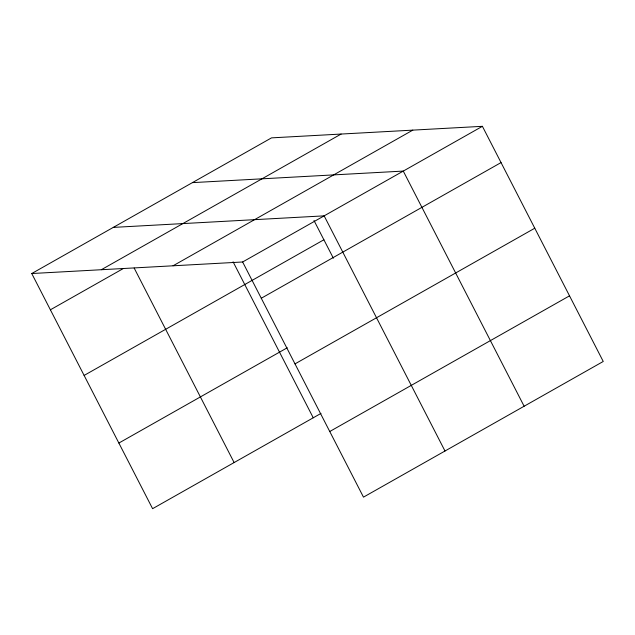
<?xml version="1.0" encoding="UTF-8"?>
<svg xmlns="http://www.w3.org/2000/svg" width="635" height="635" viewBox="0 0 635 635"><rect width="100%" height="100%" fill="white"/><g stroke="black" fill="none" stroke-linecap="round" stroke-linejoin="round"><path stroke-width="0.95" d="M31.75 273.534L271.518 137.866L482.402 126.317L603.25 361.466L363.482 497.134L242.633 261.985L31.75 273.534L152.598 508.683L320.985 413.409M101.338 269.716L341.106 134.056M50.387 309.801L123.333 268.526M173.037 265.795L412.806 130.127M242.633 261.985L482.402 126.317M84.122 375.428L323.89 239.768M261.271 298.252L501.039 162.584M118.872 443.047L287.258 347.774M294.997 363.887L534.765 228.219M329.755 431.506L569.524 295.839M192.397 182.634L403.273 171.085L524.129 406.241M113.268 227.401L324.152 215.86L445 451.009M313.992 220.512L333.367 258.207M233.069 261.787L313.245 417.79M134.16 268.049L234.124 462.558"/></g></svg>
